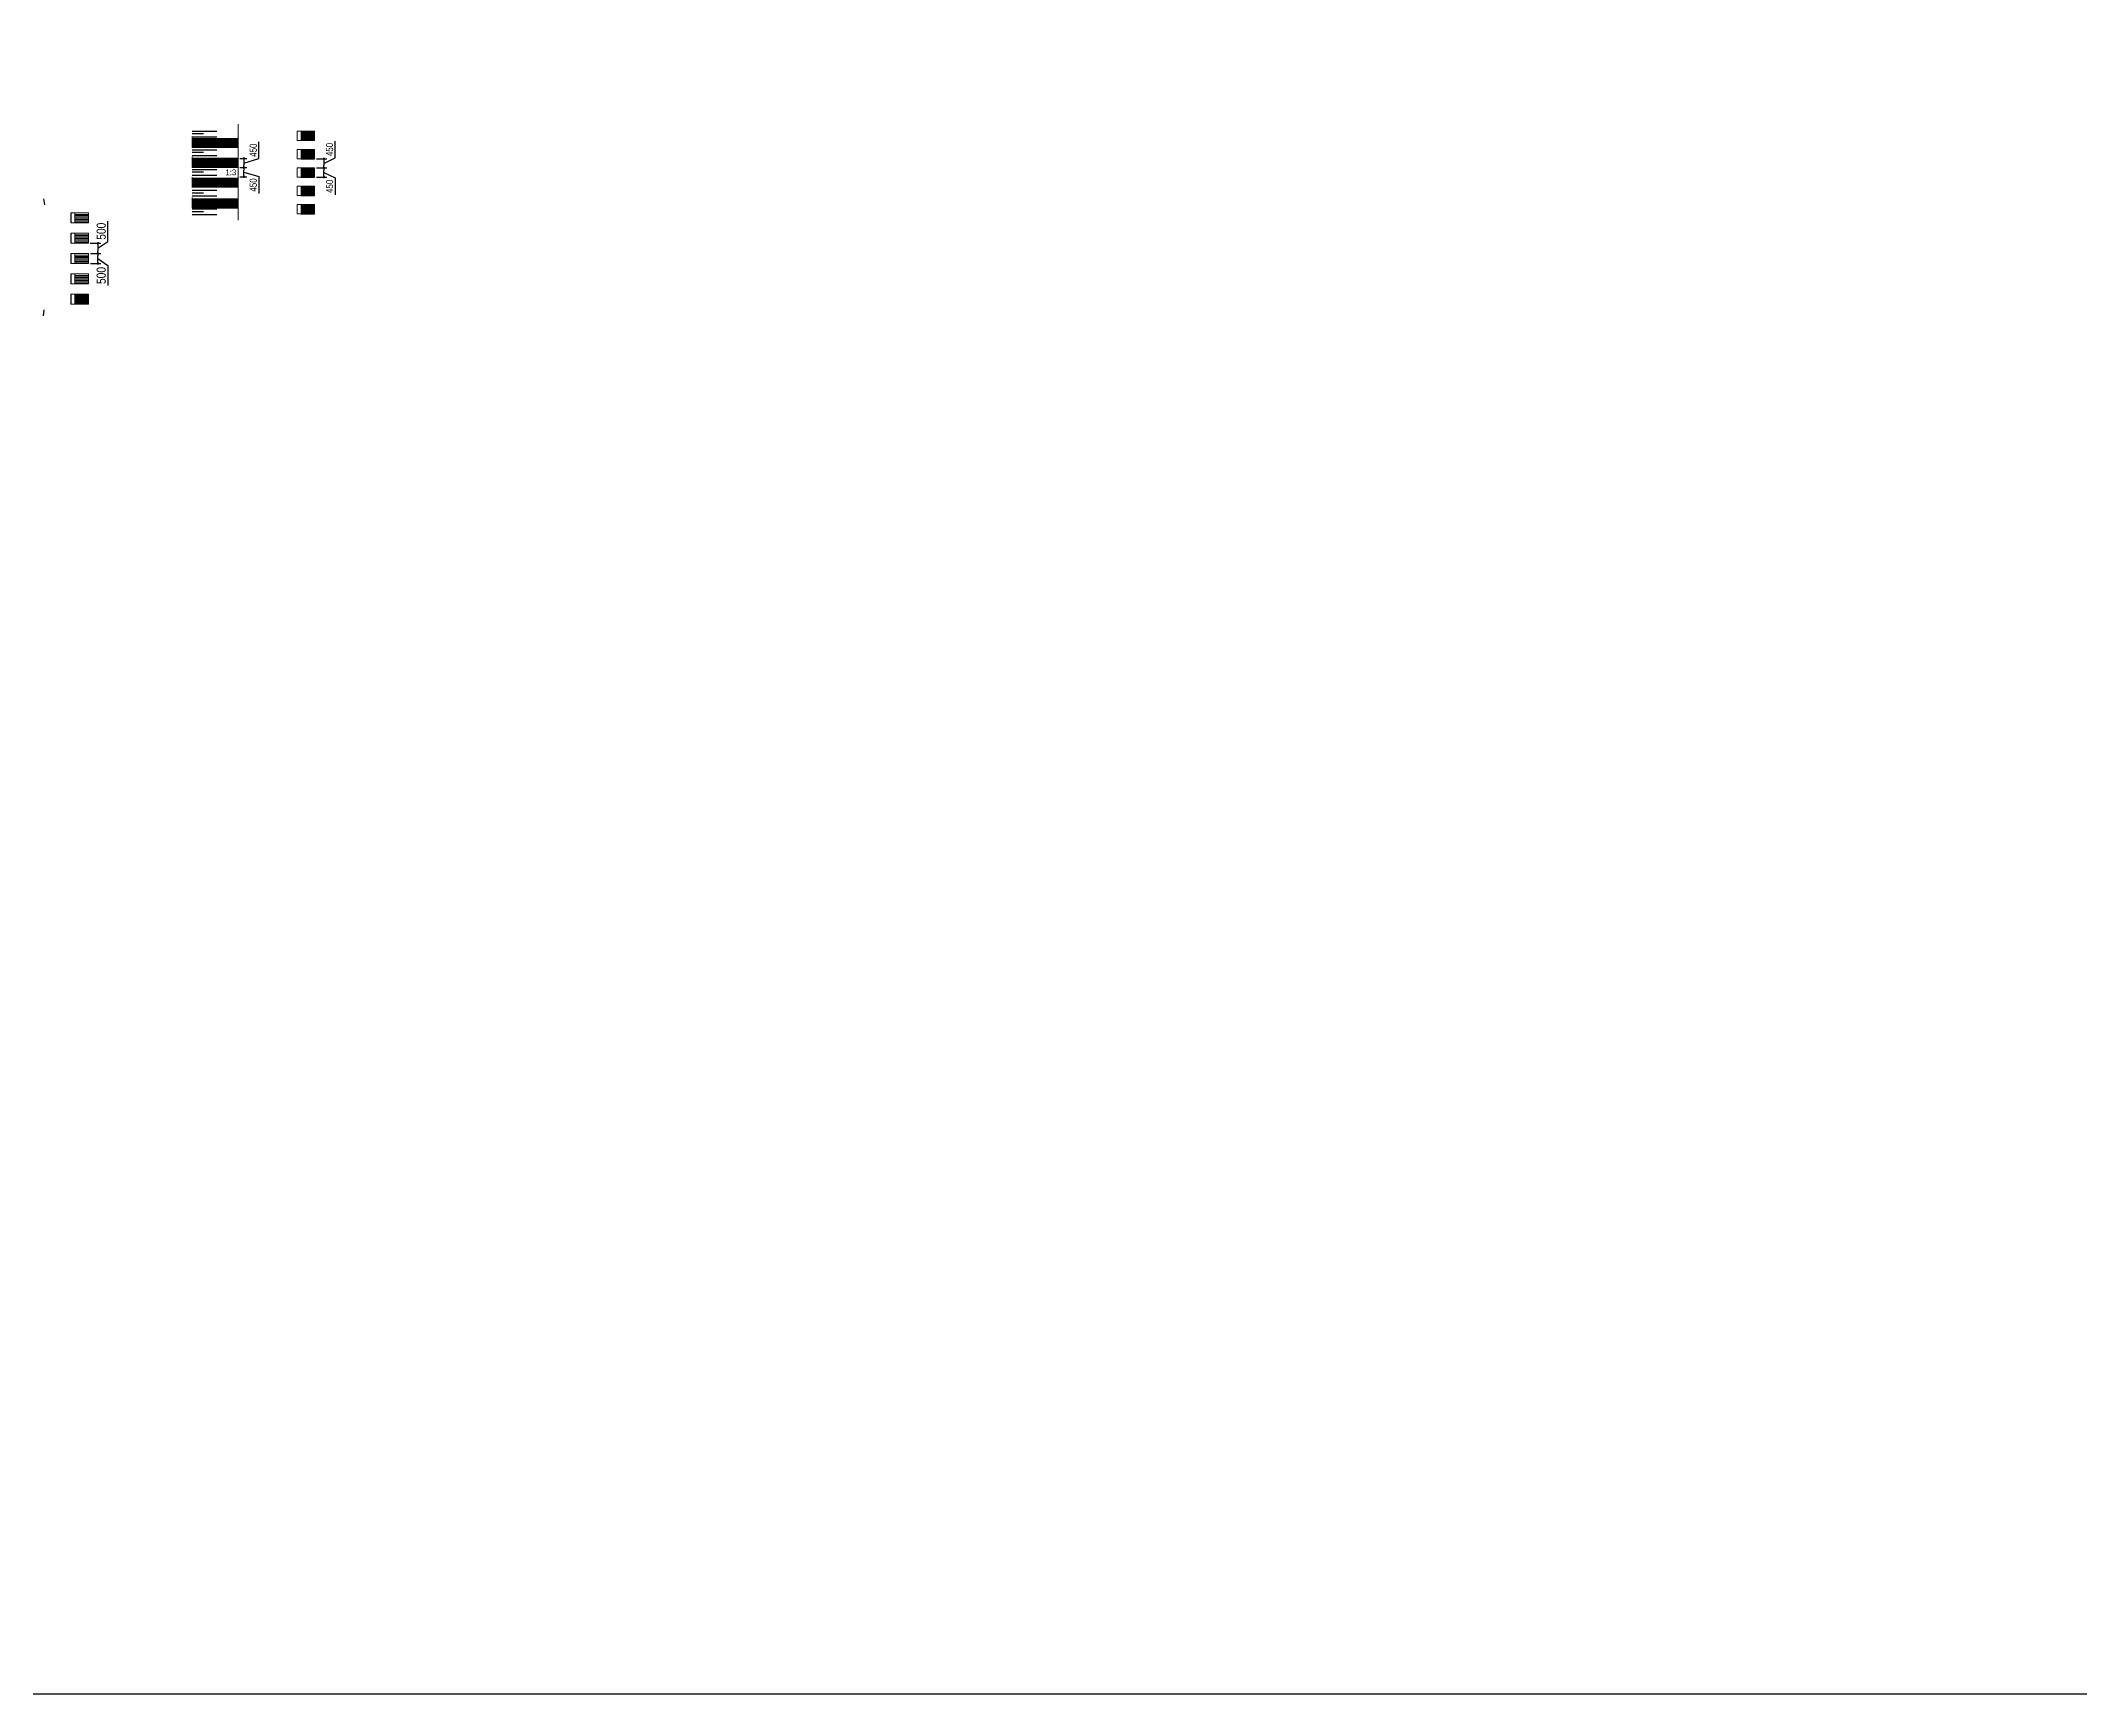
# Model space of a CAD drawing. Extents: x -358915 to 1258323, y -1667244 to -305611.
# Drawn here: x 657505 to 757661, y -1585493 to -1504217 of the extents above; entities that cross this region are included whole.
import ezdxf

# ---------------------------------------------------------------- set-up
doc = ezdxf.new("R2010")
doc.units = 0
doc.header["$LTSCALE"] = 300
doc.header["$MEASUREMENT"] = 0
doc.layers.get('0').update_dxf_attribs({"linetype": 'CONTINUOUS'})
doc.layers.get('DEFPOINTS').update_dxf_attribs({"linetype": 'CONTINUOUS'})
for name, color, linetype, lineweight in [('Dim', 7, 'CONTINUOUS', 9), ('Dimension', 8, 'CONTINUOUS', 18), ('line2', 3, 'CONTINUOUS', 30)]:
    doc.layers.add(name, color=color, linetype=linetype, lineweight=lineweight)
doc.layers.add('HATCH-1', color=8, linetype='CONTINUOUS')
doc.layers.add('LINE', color=7, linetype='CONTINUOUS')
doc.styles.add('1-2', font='arial.ttf')
doc.styles.add('DIM', font='isocp3.shx')
doc.styles.add('SH-T2', font='arial.ttf', dxfattribs={"width": 0.8})
doc.dimstyles.new('dim_240', dxfattribs={"dimtxt": 480, "dimasz": 480, "dimexe": 300, "dimexo": 200, "dimgap": 200, "dimtad": 1, "dimdec": 0, "dimzin": 0, "dimdsep": 46, "dimtxsty": 'DIM', "dimcen": 350, "dimclrd": 5, "dimclre": 5, "dimclrt": 7, "dimadec": 0, "dimazin": 0, "dimtfac": 1, "dimtdec": 0, "dimtmove": 0, "dimatfit": 3, "dimfxl": 20, "dimtolj": 1, "dimtzin": 0, "dimarcsym": 0})
pattern_1 = [(180, (308841.216, -1573167.907), (-1e-14, -62.5), [])]
pattern_2 = [(180, (308841.216, -1572267.907), (-1e-14, -62.5), [])]

# ---------------------------------------------------------------- blocks, each defined once
blk = doc.blocks.new('_Dot')
at = {"color": 0, "linetype": 'ByBlock', "lineweight": -2}
blk.add_line((-0.5, 0), (-1, 0), dxfattribs=at)
at = {"color": 0, "linetype": 'ByBlock', "const_width": 0.5}
blk.add_lwpolyline([(-0.25, 0, 1), (0.25, 0, 1)], format="xyb", close=True, dxfattribs=at)
blk = doc.blocks.new('*D934')
at = {"layer": 'DEFPOINTS', "color": 0, "transparency": 16777216}
for p in [(670950, -1510468), (670950, -1510918), (671418, -1510468)]:
    blk.add_point(p, dxfattribs=at)
at = {"layer": 'Dim', "color": 5, "lineweight": -2, "transparency": 16777216}
for p, q in [((671050, -1510468), (671568, -1510468)), ((671050, -1510918), (671568, -1510918)), ((671418, -1510798), (671418, -1510588)), ((671418, -1510693), (671974, -1510959)), ((671974, -1510959), (671974, -1511788))]:
    blk.add_line(p, q, dxfattribs=at)
at = {"layer": 'Dim', "color": 5, "lineweight": -2, "transparency": 16777216, "xscale": 120, "yscale": 120, "zscale": 120}
for p, rotation in [((671418, -1510468), 90), ((671418, -1510918), 270)]:
    blk.add_blockref('_Dot', p, dxfattribs=dict(at, rotation=rotation))
at = {"layer": 'Dim', "color": 7, "transparency": 16777216, "insert": (671695, -1511373), "char_height": 350, "attachment_point": 5, "rotation": 90, "style": 'SH-T2'}
blk.add_mtext('\\A1;450', dxfattribs=at)
blk = doc.blocks.new('*D935')
at = {"layer": 'DEFPOINTS', "color": 0, "transparency": 16777216}
for p in [(670950, -1510018), (670950, -1510468), (671418, -1510468)]:
    blk.add_point(p, dxfattribs=at)
at = {"layer": 'Dim', "color": 5, "lineweight": -2, "transparency": 16777216}
for p, q in [((671974, -1509978), (671974, -1509149)), ((671050, -1510018), (671568, -1510018)), ((671418, -1510243), (671974, -1509978)), ((671418, -1510138), (671418, -1510348)), ((671050, -1510468), (671568, -1510468))]:
    blk.add_line(p, q, dxfattribs=at)
at = {"layer": 'Dim', "color": 5, "lineweight": -2, "transparency": 16777216, "xscale": 120, "yscale": 120, "zscale": 120}
for p, rotation in [((671418, -1510018), 90), ((671418, -1510468), 270)]:
    blk.add_blockref('_Dot', p, dxfattribs=dict(at, rotation=rotation))
at = {"layer": 'Dim', "color": 7, "transparency": 16777216, "insert": (671695, -1509563), "char_height": 350, "attachment_point": 5, "rotation": 90, "style": 'SH-T2'}
blk.add_mtext('\\A1;450', dxfattribs=at)
blk = doc.blocks.new('*D936')
at = {"layer": 'DEFPOINTS', "color": 0, "transparency": 16777216}
for p in [(667182, -1510452), (667182, -1510902), (667488, -1510452)]:
    blk.add_point(p, dxfattribs=at)
at = {"layer": 'Dim', "color": 5, "lineweight": -2, "transparency": 16777216}
for p, q in [((667282, -1510452), (667638, -1510452)), ((667282, -1510902), (667638, -1510902)), ((667488, -1510782), (667488, -1510572)), ((667488, -1510677), (668227, -1510894)), ((668227, -1510894), (668227, -1511723))]:
    blk.add_line(p, q, dxfattribs=at)
at = {"layer": 'Dim', "color": 5, "lineweight": -2, "transparency": 16777216, "xscale": 120, "yscale": 120, "zscale": 120}
for p, rotation in [((667488, -1510452), 90), ((667488, -1510902), 270)]:
    blk.add_blockref('_Dot', p, dxfattribs=dict(at, rotation=rotation))
at = {"layer": 'Dim', "color": 7, "transparency": 16777216, "insert": (667948, -1511309), "char_height": 350, "attachment_point": 5, "rotation": 90, "style": 'SH-T2'}
blk.add_mtext('\\A1;450', dxfattribs=at)
blk = doc.blocks.new('*D937')
at = {"layer": 'DEFPOINTS', "color": 0, "transparency": 16777216}
for p in [(667182, -1510002), (667182, -1510452), (667488, -1510452)]:
    blk.add_point(p, dxfattribs=at)
at = {"layer": 'Dim', "color": 5, "lineweight": -2, "transparency": 16777216}
for p, q in [((668227, -1510011), (668227, -1509182)), ((667282, -1510002), (667638, -1510002)), ((667488, -1510227), (668227, -1510011)), ((667488, -1510122), (667488, -1510332)), ((667282, -1510452), (667638, -1510452))]:
    blk.add_line(p, q, dxfattribs=at)
at = {"layer": 'Dim', "color": 5, "lineweight": -2, "transparency": 16777216, "xscale": 120, "yscale": 120, "zscale": 120}
for p, rotation in [((667488, -1510002), 90), ((667488, -1510452), 270)]:
    blk.add_blockref('_Dot', p, dxfattribs=dict(at, rotation=rotation))
at = {"layer": 'Dim', "color": 7, "transparency": 16777216, "insert": (667948, -1509596), "char_height": 350, "attachment_point": 5, "rotation": 90, "style": 'SH-T2'}
blk.add_mtext('\\A1;450', dxfattribs=at)
blk = doc.blocks.new('*D1485')
at = {"layer": 'DEFPOINTS', "color": 0, "transparency": 16777216}
for p in [(659829, -1514168), (659843, -1514668), (660311, -1514668)]:
    blk.add_point(p, dxfattribs=at)
at = {"layer": 'Dim', "color": 5, "lineweight": -2, "transparency": 16777216}
for p, q in [((660806, -1514078), (660806, -1513084)), ((659929, -1514168), (660461, -1514168)), ((660311, -1514418), (660806, -1514078)), ((660311, -1514288), (660311, -1514548)), ((659943, -1514668), (660461, -1514668))]:
    blk.add_line(p, q, dxfattribs=at)
at = {"layer": 'Dim', "color": 5, "lineweight": -2, "transparency": 16777216, "xscale": 120, "yscale": 120, "zscale": 120}
for p, rotation in [((660311, -1514168), 90), ((660311, -1514668), 270)]:
    blk.add_blockref('_Dot', p, dxfattribs=dict(at, rotation=rotation))
at = {"layer": 'Dim', "color": 7, "transparency": 16777216, "insert": (660476, -1513581), "char_height": 450, "attachment_point": 5, "rotation": 90, "style": 'SH-T2'}
blk.add_mtext('\\A1;500', dxfattribs=at)
blk = doc.blocks.new('*D1487')
at = {"layer": 'DEFPOINTS', "color": 0, "transparency": 16777216}
for p in [(659843, -1514668), (659843, -1515168), (660311, -1514668)]:
    blk.add_point(p, dxfattribs=at)
at = {"layer": 'Dim', "color": 5, "lineweight": -2, "transparency": 16777216}
for p, q in [((659943, -1514668), (660461, -1514668)), ((659943, -1515168), (660461, -1515168)), ((660311, -1515048), (660311, -1514788)), ((660311, -1514918), (660806, -1515259)), ((660806, -1515259), (660806, -1516253))]:
    blk.add_line(p, q, dxfattribs=at)
at = {"layer": 'Dim', "color": 5, "lineweight": -2, "transparency": 16777216, "xscale": 120, "yscale": 120, "zscale": 120}
for p, rotation in [((660311, -1514668), 90), ((660311, -1515168), 270)]:
    blk.add_blockref('_Dot', p, dxfattribs=dict(at, rotation=rotation))
at = {"layer": 'Dim', "color": 7, "transparency": 16777216, "insert": (660476, -1515756), "char_height": 450, "attachment_point": 5, "rotation": 90, "style": 'SH-T2'}
blk.add_mtext('\\A1;500', dxfattribs=at)

msp = doc.modelspace()

# ---------------------------------------------------------------- hatches: boundary and pattern name
at = {"layer": 'Dimension', "lineweight": 13, "ltscale": 2}
h = msp.add_hatch(dxfattribs=at)
h.set_pattern_fill('ANSI31', color=14, scale=500, angle=135, style=0)
h.set_pattern_definition([(7e-15, (822618.025, -58252.15), (1e-14, -62.5), [])])
h.paths.add_polyline_path([(659180.5, -1513147.8), (659829.4, -1513147.8), (659829.4, -1512697.8), (659179.4, -1512697.8)])
h = msp.add_hatch(dxfattribs=at)
h.set_pattern_fill('ANSI31', color=14, scale=500, angle=135, style=0)
h.set_pattern_definition([(7e-15, (822618.025, -59189.365), (1e-14, -62.5), [])])
h.paths.add_polyline_path([(659180.5, -1513185), (659829.4, -1513185), (659829.4, -1512735), (659179.4, -1512735)])
h = msp.add_hatch(dxfattribs=at)
h.set_pattern_fill('ANSI31', color=14, scale=500, angle=135, style=0)
h.set_pattern_definition([(7e-15, (822618.025, -60189.365), (1e-14, -62.5), [])])
h.paths.add_polyline_path([(659180.5, -1514185), (659829.4, -1514185), (659829.4, -1513735), (659179.4, -1513735)])
h = msp.add_hatch(dxfattribs=at)
h.set_pattern_fill('ANSI31', color=14, scale=500, angle=135, style=0)
h.set_pattern_definition([(7e-15, (822618.025, -60252.15), (1e-14, -62.5), [])])
h.paths.add_polyline_path([(659180.5, -1515147.8), (659829.4, -1515147.8), (659829.4, -1514697.8), (659179.4, -1514697.8)])
h = msp.add_hatch(dxfattribs=at)
h.set_pattern_fill('ANSI31', color=14, scale=500, angle=135, style=0)
h.set_pattern_definition([(7e-15, (822618.025, -61189.365), (1e-14, -62.5), [])])
h.paths.add_polyline_path([(659180.5, -1515185), (659829.4, -1515185), (659829.4, -1514735), (659179.4, -1514735)])
h = msp.add_hatch(dxfattribs=at)
h.set_pattern_fill('ANSI31', color=14, scale=500, angle=135, style=0)
h.set_pattern_definition([(7e-15, (822618.025, -60378.52), (1e-14, -62.5), [])])
h.paths.add_polyline_path([(659180.5, -1516174.2), (659829.4, -1516174.2), (659829.4, -1515724.2), (659179.4, -1515724.2)])
h = msp.add_hatch(dxfattribs=at)
h.set_pattern_fill('ANSI31', color=14, scale=500, angle=135, style=0)
h.set_pattern_definition([(7e-15, (822618.025, -62189.365), (1e-14, -62.5), [])])
h.paths.add_polyline_path([(659180.5, -1516185), (659829.4, -1516185), (659829.4, -1515735), (659179.4, -1515735)])
h = msp.add_hatch(dxfattribs=at)
h.set_pattern_fill('ANSI31', color=14, scale=500, angle=135, style=0)
h.set_pattern_definition([(7e-15, (822618.025, -60467.374), (1e-14, -62.5), [])])
h.paths.add_polyline_path([(659180.5, -1517162.7), (659829.4, -1517162.7), (659829.4, -1516712.7), (659179.4, -1516712.7)])
h = msp.add_hatch(dxfattribs=at)
h.set_pattern_fill('ANSI31', color=14, scale=500, angle=135, style=0)
h.set_pattern_definition([(7e-15, (822618.025, -63189.05), (1e-14, -62.5), [])])
h.paths.add_polyline_path([(659180.5, -1517184.7), (659829.4, -1517184.7), (659829.4, -1516734.7), (659179.4, -1516734.7)])
at = {"layer": 'HATCH-1', "ltscale": 2}
h = msp.add_hatch(dxfattribs=at)
h.set_pattern_fill('ANSI31', color=14, scale=500, angle=135, style=0)
h.set_pattern_definition([(180, (-823.91, -23177.58), (-1e-14, -62.5), [])])
h.paths.add_polyline_path([(667200.9, -1509468), (667200.9, -1509018), (664950.5, -1509018), (664950.5, -1509468)])
h = msp.add_hatch(dxfattribs=at)
h.set_pattern_fill('ANSI31', color=14, scale=500, angle=135, style=0)
h.set_pattern_definition(pattern_1)
h.paths.add_polyline_path([(670300.4, -1508643.3), (670950.4, -1508643.3), (670950.4, -1509143.3), (670300.4, -1509143.3)])
h = msp.add_hatch(dxfattribs=at)
h.set_pattern_fill('ANSI31', color=14, scale=500, angle=135, style=0)
h.set_pattern_definition([(180, (-823.91, -24152.04), (-1e-14, -62.5), [])])
h.paths.add_polyline_path([(667200.9, -1510442.5), (667200.9, -1509992.5), (664950.5, -1509992.5), (664950.5, -1510442.5)])
h = msp.add_hatch(dxfattribs=at)
h.set_pattern_fill('ANSI31', color=14, scale=500, angle=135, style=0)
h.set_pattern_definition(pattern_2)
h.paths.add_polyline_path([(670300.4, -1510043.3), (670950.4, -1510043.3), (670950.4, -1509543.3), (670300.4, -1509543.3)])
h = msp.add_hatch(dxfattribs=at)
h.set_pattern_fill('ANSI31', color=14, scale=500, angle=135, style=0)
h.set_pattern_definition([(180, (-823.91, -25126.49), (-1e-14, -62.5), [])])
h.paths.add_polyline_path([(667200.9, -1511416.9), (667200.9, -1510966.9), (664950.5, -1510966.9), (664950.5, -1511416.9)])
h = msp.add_hatch(dxfattribs=at)
h.set_pattern_fill('ANSI31', color=14, scale=500, angle=135, style=0)
h.set_pattern_definition(pattern_1)
h.paths.add_polyline_path([(670300.4, -1510943.3), (670950.4, -1510943.3), (670950.4, -1510443.3), (670300.4, -1510443.3)])
h = msp.add_hatch(dxfattribs=at)
h.set_pattern_fill('ANSI31', color=14, scale=500, angle=135, style=0)
h.set_pattern_definition(pattern_2)
h.paths.add_polyline_path([(670300.4, -1511343), (670950.4, -1511343), (670950.4, -1511843), (670300.4, -1511843)])
h = msp.add_hatch(dxfattribs=at)
h.set_pattern_fill('ANSI31', color=14, scale=500, angle=135, style=0)
h.set_pattern_definition([(180, (-823.91, -26148.093), (-1e-14, -62.5), [])])
h.paths.add_polyline_path([(667200.9, -1512438.5), (667200.9, -1511988.5), (664950.5, -1511988.5), (664950.5, -1512438.5)])
h = msp.add_hatch(dxfattribs=at)
h.set_pattern_fill('ANSI31', color=14, scale=500, angle=135, style=0)
h.set_pattern_definition(pattern_1)
h.paths.add_polyline_path([(670300.4, -1512743), (670950.4, -1512743), (670950.4, -1512243), (670300.4, -1512243)])

# ---------------------------------------------------------------- linework, layer by layer
at = {"layer": 'Dimension', "color": 0, "lineweight": 13, "ltscale": 2}
for p, q in [((667200.9, -1513029.4), (667200.9, -1508325)), ((670100.4, -1509118.3), (670100.4, -1508668.3)), ((670100.4, -1508668.3), (670950.4, -1508668.3)), ((670100.4, -1509118.3), (670950.4, -1509118.3)), ((670300.4, -1509118.3), (670300.4, -1508668.3)), ((670950.4, -1509118.3), (670950.4, -1508668.3)), ((670100.4, -1509568.3), (670950.4, -1509568.3)), ((670100.4, -1509568.3), (670100.4, -1510018.3)), ((670100.4, -1510018.3), (670950.4, -1510018.3)), ((670300.4, -1509568.3), (670300.4, -1510018.3)), ((670950.4, -1509568.3), (670950.4, -1510018.3)), ((670100.4, -1510468.3), (670950.4, -1510468.3)), ((670100.4, -1510468.3), (670100.4, -1510918.3)), ((670100.4, -1510918.3), (670950.4, -1510918.3)), ((670300.4, -1510468.3), (670300.4, -1510918.3)), ((670950.4, -1510468.3), (670950.4, -1510918.3)), ((670100.4, -1511818), (670100.4, -1511368)), ((670100.4, -1511368), (670950.4, -1511368)), ((670100.4, -1511818), (670950.4, -1511818)), ((670100.4, -1512268), (670950.4, -1512268)), ((670100.4, -1512268), (670100.4, -1512718)), ((670300.4, -1511818), (670300.4, -1511368)), ((670300.4, -1512268), (670300.4, -1512718)), ((670950.4, -1511818), (670950.4, -1511368)), ((670950.4, -1512268), (670950.4, -1512718)), ((658979.4, -1512668.4, 0), (659829.4, -1512668.4, 0)), ((658979.4, -1512668.4, 0), (659842.7, -1512668.4, 0)), ((658979.4, -1512668.4, 0), (658979.4, -1513168.4, 0)), ((658979.4, -1513168.4, 0), (658979.4, -1512768.4, 0)), ((658979.4, -1513168.4, 0), (659829.4, -1513168.4, 0)), ((658979.4, -1513168.4, 0), (659842.7, -1513168.4, 0)), ((659180.5, -1512668.4, 0), (659180.5, -1513168.4, 0)), ((659180.5, -1513168.4, 0), (659180.5, -1512768.4, 0)), ((659842.7, -1512668.4, 0), (659842.7, -1513168.4, 0)), ((659842.7, -1513168.4, 0), (659842.7, -1512768.4, 0)), ((670100.4, -1512718), (670950.4, -1512718)), ((658979.4, -1513668.4, 0), (659842.7, -1513668.4, 0)), ((658979.4, -1513668.4, 0), (658979.4, -1514168.4, 0)), ((658979.4, -1514168.4, 0), (658979.4, -1513768.4, 0)), ((658979.4, -1514168.4, 0), (659829.4, -1514168.4, 0)), ((658979.4, -1514168.4, 0), (659842.7, -1514168.4, 0)), ((659180.5, -1513668.4, 0), (659180.5, -1514168.4, 0)), ((659180.5, -1514168.4, 0), (659180.5, -1513768.4, 0)), ((659842.7, -1513668.4, 0), (659842.7, -1514168.4, 0)), ((659842.7, -1514168.4, 0), (659842.7, -1513768.4, 0)), ((658979.4, -1514668.4, 0), (659829.4, -1514668.4, 0)), ((658979.4, -1514668.4, 0), (659842.7, -1514668.4, 0)), ((658979.4, -1514668.4, 0), (658979.4, -1515168.4, 0)), ((658979.4, -1515168.4, 0), (658979.4, -1514768.4, 0)), ((658979.4, -1515168.4, 0), (659829.4, -1515168.4, 0)), ((658979.4, -1515168.4, 0), (659842.7, -1515168.4, 0)), ((659180.5, -1514668.4, 0), (659180.5, -1515168.4, 0)), ((659180.5, -1515168.4, 0), (659180.5, -1514768.4, 0)), ((659842.7, -1514668.4, 0), (659842.7, -1515168.4, 0)), ((659842.7, -1515168.4, 0), (659842.7, -1514768.4, 0)), ((658979.4, -1515668.4, 0), (659829.4, -1515668.4, 0)), ((658979.4, -1515668.4, 0), (658979.4, -1516118.4, 0)), ((658979.4, -1515668.4, 0), (659829.4, -1515668.4, 0)), ((658979.4, -1515668.4, 0), (659842.7, -1515668.4, 0)), ((658979.4, -1515668.4, 0), (658979.4, -1516168.4, 0)), ((658979.4, -1516168.4, 0), (658979.4, -1515768.4, 0)), ((658979.4, -1516168.4, 0), (659829.4, -1516168.4, 0)), ((658979.4, -1516168.4, 0), (659842.7, -1516168.4, 0)), ((659180.5, -1515668.4, 0), (659180.5, -1516118.4, 0)), ((659180.5, -1515668.4, 0), (659180.5, -1516168.4, 0)), ((659180.5, -1516168.4, 0), (659180.5, -1515768.4, 0)), ((659842.7, -1515668.4, 0), (659842.7, -1516118.4, 0)), ((659842.7, -1515668.4, 0), (659842.7, -1516168.4, 0)), ((659842.7, -1516168.4, 0), (659842.7, -1515768.4, 0)), ((658979.4, -1517118.1, 0), (658979.4, -1516668.1, 0)), ((658979.4, -1516668.1, 0), (659829.4, -1516668.1, 0)), ((658979.4, -1516668.1, 0), (659829.4, -1516668.1, 0)), ((658979.4, -1516668.1, 0), (658979.4, -1517118.1, 0)), ((658979.4, -1516668.1, 0), (659829.4, -1516668.1, 0)), ((658979.4, -1516668.1, 0), (659842.7, -1516668.1, 0)), ((658979.4, -1516668.1, 0), (658979.4, -1517168.1, 0)), ((658979.4, -1517168.1, 0), (658979.4, -1516768.1, 0)), ((658979.4, -1517168.1, 0), (659829.4, -1517168.1, 0)), ((658979.4, -1517168.1, 0), (659842.7, -1517168.1, 0)), ((659180.5, -1517118.1, 0), (659180.5, -1516668.1, 0)), ((659180.5, -1516668.1, 0), (659180.5, -1517118.1, 0)), ((659180.5, -1516668.1, 0), (659180.5, -1517168.1, 0)), ((659180.5, -1517168.1, 0), (659180.5, -1516768.1, 0)), ((659842.7, -1517118.1, 0), (659842.7, -1516668.1, 0)), ((659842.7, -1516668.1, 0), (659842.7, -1517118.1, 0)), ((659842.7, -1516668.1, 0), (659842.7, -1517168.1, 0)), ((659842.7, -1516668.1, 0), (659842.7, -1517168.1, 0)), ((659842.7, -1517168.1, 0), (659842.7, -1516768.1, 0))]:
    msp.add_line(p, q, dxfattribs=at)
for points in [[(664950.5, -1509424.2), (664950.5, -1508924.2)], [(667200.9, -1509018), (664950.5, -1509018), (664950.5, -1509468), (667200.9, -1509468)], [(664950.5, -1509924.2), (664950.5, -1510424.2)], [(667200.9, -1509992.5), (664950.5, -1509992.5), (664950.5, -1510442.5), (667200.9, -1510442.5)], [(664950.5, -1510924.2), (664950.5, -1511424.2)], [(667200.9, -1510966.9), (664950.5, -1510966.9), (664950.5, -1511416.9), (667200.9, -1511416.9)], [(664950.5, -1512424.2), (664950.5, -1511924.2)], [(667200.9, -1511988.5), (664950.5, -1511988.5), (664950.5, -1512438.5), (667200.9, -1512438.5)]]:
    msp.add_lwpolyline(points, dxfattribs=at)
at = {"layer": 'Dimension', "color": 0, "lineweight": 30, "ltscale": 2, "elevation": 0}
for points in [[(657639.7, -1511990.1), (657680.7, -1512287.3)], [(657637.6, -1517744.5), (657678.6, -1517447.3)]]:
    msp.add_lwpolyline(points, dxfattribs=at)
at = {"layer": 'LINE', "color": 3, "ltscale": 0.5}
for p, q in [((658979.4, -1512668.4, 0), (658979.4, -1513168.4, 0)), ((658979.4, -1513668.4, 0), (658979.4, -1514168.4, 0)), ((658979.4, -1513668.4, 0), (658979.4, -1514168.4, 0)), ((658979.4, -1514668.4, 0), (658979.4, -1515168.4, 0)), ((658979.4, -1515668.4, 0), (658979.4, -1516168.4, 0)), ((658979.4, -1516668.1, 0), (658979.4, -1517168.1, 0))]:
    msp.add_line(p, q, dxfattribs=at)
msp.add_lwpolyline([(-358915.3, -1401691), (1178498.8, -1401691), (1178498.8, -1585492.7), (-358915.3, -1585492.7)], close=True, dxfattribs=at)
at = {"layer": 'line2', "color": 14}
for points in [[(664950.5, -1508656.5), (666156.2, -1508656.5)], [(664950.5, -1508784.5), (665494.8, -1508784.5)], [(664950.5, -1508937.5), (666156.2, -1508937.5)], [(664950.5, -1509573.9), (666156.2, -1509573.9)], [(664950.5, -1509701.9), (665494.8, -1509701.9)], [(664950.5, -1509854.9), (666156.2, -1509854.9)], [(664950.5, -1510537.9), (666156.2, -1510537.9)], [(664950.5, -1510665.9), (665494.8, -1510665.9)], [(664950.5, -1510818.9), (666156.2, -1510818.9)], [(664950.5, -1511563.6), (666156.2, -1511563.6)], [(664950.5, -1511691.6), (665494.8, -1511691.6)], [(664950.5, -1511759.4), (664950.5, -1511759.4)], [(664950.5, -1511844.6), (666156.2, -1511844.6)], [(664950.5, -1512483.2), (666156.2, -1512483.2)], [(664950.5, -1512611.2), (665494.8, -1512611.2)], [(664950.5, -1512764.2), (666156.2, -1512764.2)]]:
    msp.add_lwpolyline(points, dxfattribs=at)

# ---------------------------------------------------------------- texts
at = {"layer": 'Dimension', "color": 0, "lineweight": 13, "ltscale": 2, "insert": (666841.9, -1510686.8), "char_height": 280, "width": 976.664, "attachment_point": 5, "style": '1-2'}
msp.add_mtext('1:3', dxfattribs=at)

# ---------------------------------------------------------------- dimensions: what is measured, and where the dimension line sits
at = {"layer": 'Dim', "color": 1}
for base, p1, p2, angle, override, picture, middle in [((667487.8, -1510452.4), (667182.5, -1510002.4), (667182.5, -1510452.4), 90, {"dimtxt": 350, "dimasz": 120, "dimexe": 150, "dimexo": 100, "dimgap": 100, "dimtxsty": 'SH-T2', "dimblk1": 'Dot', "dimblk2": 'Dot', "dimsah": 1, "dimtmove": 1}, '*D937', (668227, -1509910.6)), ((671418.2, -1510468.3), (670950.4, -1510018.3), (670950.4, -1510468.3), 90, {"dimtxt": 350, "dimasz": 120, "dimexe": 150, "dimexo": 100, "dimgap": 100, "dimtxsty": 'SH-T2', "dimblk1": 'Dot', "dimblk2": 'Dot', "dimsah": 1, "dimtmove": 1}, '*D935', (671973.8, -1509877.8)), ((667487.8, -1510452.4), (667182.5, -1510902.4), (667182.5, -1510452.4), 270, {"dimtxt": 350, "dimasz": 120, "dimexe": 150, "dimexo": 100, "dimgap": 100, "dimtxsty": 'SH-T2', "dimblk1": 'Dot', "dimblk2": 'Dot', "dimsah": 1, "dimtmove": 1}, '*D936', (668227, -1510994.2)), ((671418.2, -1510468.3), (670950.4, -1510918.3), (670950.4, -1510468.3), 270, {"dimtxt": 350, "dimasz": 120, "dimexe": 150, "dimexo": 100, "dimgap": 100, "dimtxsty": 'SH-T2', "dimblk1": 'Dot', "dimblk2": 'Dot', "dimsah": 1, "dimtmove": 1}, '*D934', (671973.8, -1511058.8)), ((660310.6, -1514668.4, 0), (659829.4, -1514168.4, 0), (659842.7, -1514668.4, 0), 90, {"dimtxt": 450, "dimasz": 120, "dimexe": 150, "dimexo": 100, "dimgap": 100, "dimtxsty": 'SH-T2', "dimblk1": 'Dot', "dimblk2": 'Dot', "dimsah": 1, "dimtmove": 1}, '*D1485', (660805.8, -1513977.9, 0)), ((660310.6, -1514668.4, 0), (659842.7, -1515168.4, 0), (659842.7, -1514668.4, 0), 270, {"dimtxt": 450, "dimasz": 120, "dimexe": 150, "dimexo": 100, "dimgap": 100, "dimtxsty": 'SH-T2', "dimblk1": 'Dot', "dimblk2": 'Dot', "dimsah": 1, "dimtmove": 1}, '*D1487', (660805.8, -1515358.9, 0))]:
    dim = msp.add_linear_dim(base=base, p1=p1, p2=p2, angle=angle, dimstyle='dim_240', override=override, dxfattribs=at)
    dim.commit()
    dim.dimension.update_dxf_attribs({"geometry": picture, "text_midpoint": middle, "dimtype": 160})

doc.saveas('drawing.dxf')
